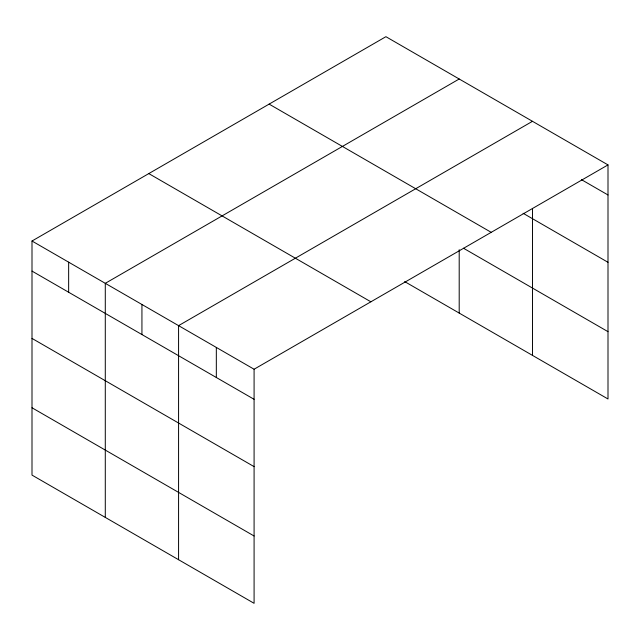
<?xml version="1.0" encoding="UTF-8"?>
<svg xmlns="http://www.w3.org/2000/svg" width="640" height="640" viewBox="0 0 640 640"><rect width="100%" height="100%" fill="white"/><g stroke="black" fill="none" stroke-linecap="round" stroke-linejoin="round"><path stroke-width="0.96" d="M532.488 208.8L532.488 355.392M404.664 281.592L608 398.984L608 164.904L385.912 36.688L32 241.016L32 475.096L254.088 603.312L254.088 369.232L32 241.016M459.2 79L105.288 283.328L105.288 517.408M532.488 121.312L178.576 325.64L178.576 559.72M254.088 369.232L608 164.904M581.4 179.616L608 194.976M523.12 213.288L608 262.296M269.12 104.112L491.208 232.336M463.464 248.216L608 331.664M148.792 173.584L370.88 301.808M32 271.088L254.088 399.304M32 338.408L254.088 466.632M32 407.768L254.088 535.992M459.2 249.712L459.2 313.08M216.328 347.44L216.328 377.512M141.936 304.48L141.936 334.552M68.648 262.168L68.648 292.24"/></g></svg>
